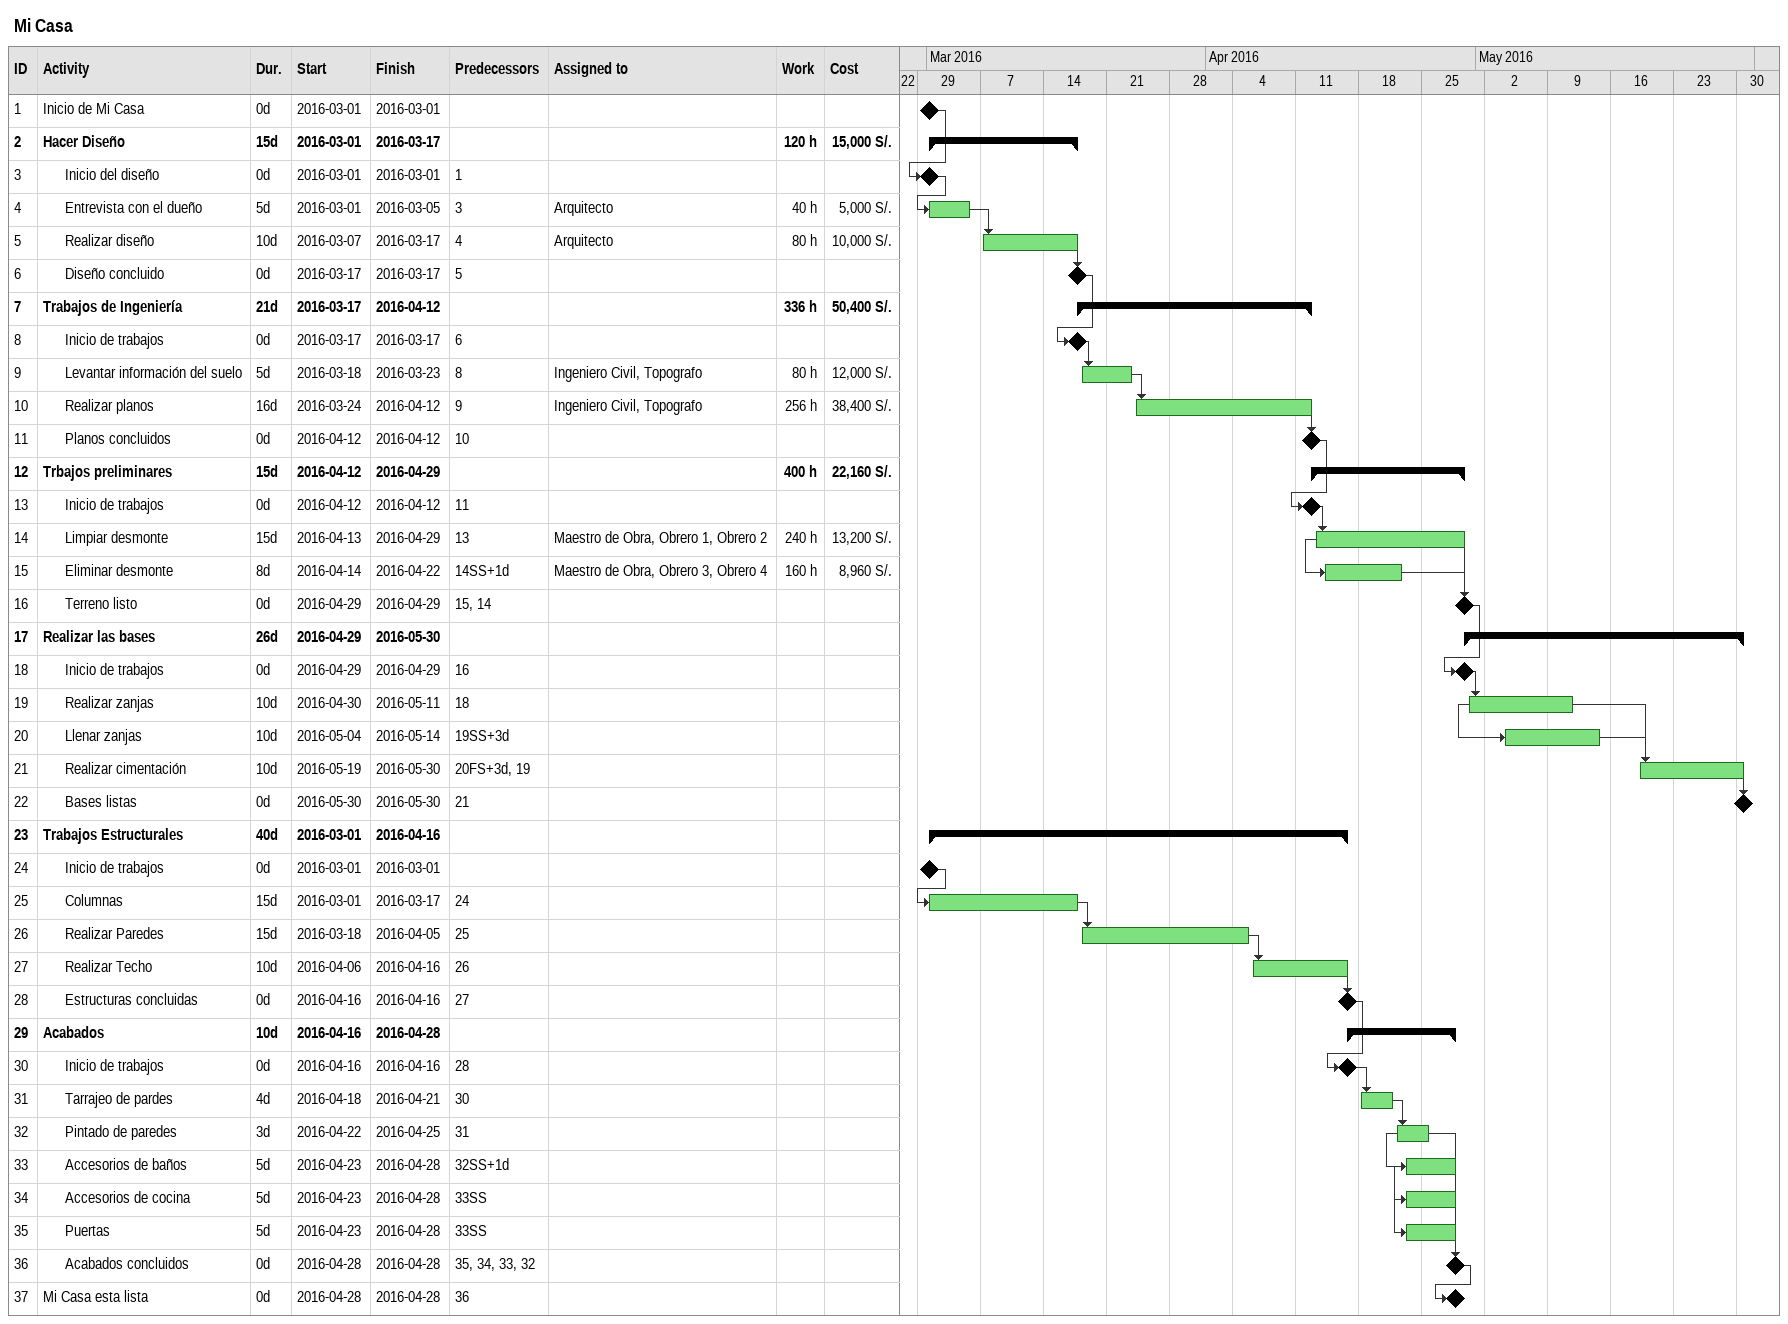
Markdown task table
Mi Casa

| ID | Level | Task | Duration | Start | Finish | Predecessors | Resources | Work (h) | Cost (S/.) |
|---|---|---|---|---|---|---|---|---|---|
| 1 | 1 | Inicio de Mi Casa | 0d | 2016-03-01 | 2016-03-01 |  |  |  |  |
| 2 | 1 | **Hacer Diseño** | 15d | 2016-03-01 | 2016-03-17 |  |  | 120 | 15000 |
| 3 | 2 | Inicio del diseño | 0d | 2016-03-01 | 2016-03-01 | 1 |  |  |  |
| 4 | 2 | Entrevista con el dueño | 5d | 2016-03-01 | 2016-03-05 | 3 | Arquitecto | 40 | 5000 |
| 5 | 2 | Realizar diseño | 10d | 2016-03-07 | 2016-03-17 | 4 | Arquitecto | 80 | 10000 |
| 6 | 2 | Diseño concluido | 0d | 2016-03-17 | 2016-03-17 | 5 |  |  |  |
| 7 | 1 | **Trabajos de Ingeniería** | 21d | 2016-03-17 | 2016-04-12 |  |  | 336 | 50400 |
| 8 | 2 | Inicio de trabajos | 0d | 2016-03-17 | 2016-03-17 | 6 |  |  |  |
| 9 | 2 | Levantar información del suelo | 5d | 2016-03-18 | 2016-03-23 | 8 | Ingeniero Civil, Topografo | 80 | 12000 |
| 10 | 2 | Realizar planos | 16d | 2016-03-24 | 2016-04-12 | 9 | Ingeniero Civil, Topografo | 256 | 38400 |
| 11 | 2 | Planos concluidos | 0d | 2016-04-12 | 2016-04-12 | 10 |  |  |  |
| 12 | 1 | **Trbajos preliminares** | 15d | 2016-04-12 | 2016-04-29 |  |  | 400 | 22160 |
| 13 | 2 | Inicio de trabajos | 0d | 2016-04-12 | 2016-04-12 | 11 |  |  |  |
| 14 | 2 | Limpiar desmonte | 15d | 2016-04-13 | 2016-04-29 | 13 | Maestro de Obra, Obrero 1, Obrero 2 | 240 | 13200 |
| 15 | 2 | Eliminar desmonte | 8d | 2016-04-14 | 2016-04-22 | 14SS+1d | Maestro de Obra, Obrero 3, Obrero 4 | 160 | 8960 |
| 16 | 2 | Terreno listo | 0d | 2016-04-29 | 2016-04-29 | 15, 14 |  |  |  |
| 17 | 1 | **Realizar las bases** | 26d | 2016-04-29 | 2016-05-30 |  |  |  |  |
| 18 | 2 | Inicio de trabajos | 0d | 2016-04-29 | 2016-04-29 | 16 |  |  |  |
| 19 | 2 | Realizar zanjas | 10d | 2016-04-30 | 2016-05-11 | 18 |  |  |  |
| 20 | 2 | Llenar zanjas | 10d | 2016-05-04 | 2016-05-14 | 19SS+3d |  |  |  |
| 21 | 2 | Realizar cimentación | 10d | 2016-05-19 | 2016-05-30 | 20FS+3d, 19 |  |  |  |
| 22 | 2 | Bases listas | 0d | 2016-05-30 | 2016-05-30 | 21 |  |  |  |
| 23 | 1 | **Trabajos Estructurales** | 40d | 2016-03-01 | 2016-04-16 |  |  |  |  |
| 24 | 2 | Inicio de trabajos | 0d | 2016-03-01 | 2016-03-01 |  |  |  |  |
| 25 | 2 | Columnas | 15d | 2016-03-01 | 2016-03-17 | 24 |  |  |  |
| 26 | 2 | Realizar Paredes | 15d | 2016-03-18 | 2016-04-05 | 25 |  |  |  |
| 27 | 2 | Realizar Techo | 10d | 2016-04-06 | 2016-04-16 | 26 |  |  |  |
| 28 | 2 | Estructuras concluidas | 0d | 2016-04-16 | 2016-04-16 | 27 |  |  |  |
| 29 | 1 | **Acabados** | 10d | 2016-04-16 | 2016-04-28 |  |  |  |  |
| 30 | 2 | Inicio de trabajos | 0d | 2016-04-16 | 2016-04-16 | 28 |  |  |  |
| 31 | 2 | Tarrajeo de pardes | 4d | 2016-04-18 | 2016-04-21 | 30 |  |  |  |
| 32 | 2 | Pintado de paredes | 3d | 2016-04-22 | 2016-04-25 | 31 |  |  |  |
| 33 | 2 | Accesorios de baños | 5d | 2016-04-23 | 2016-04-28 | 32SS+1d |  |  |  |
| 34 | 2 | Accesorios de cocina | 5d | 2016-04-23 | 2016-04-28 | 33SS |  |  |  |
| 35 | 2 | Puertas | 5d | 2016-04-23 | 2016-04-28 | 33SS |  |  |  |
| 36 | 2 | Acabados concluidos | 0d | 2016-04-28 | 2016-04-28 | 35, 34, 33, 32 |  |  |  |
| 37 | 1 | Mi Casa esta lista | 0d | 2016-04-28 | 2016-04-28 | 36 |  |  |  |
